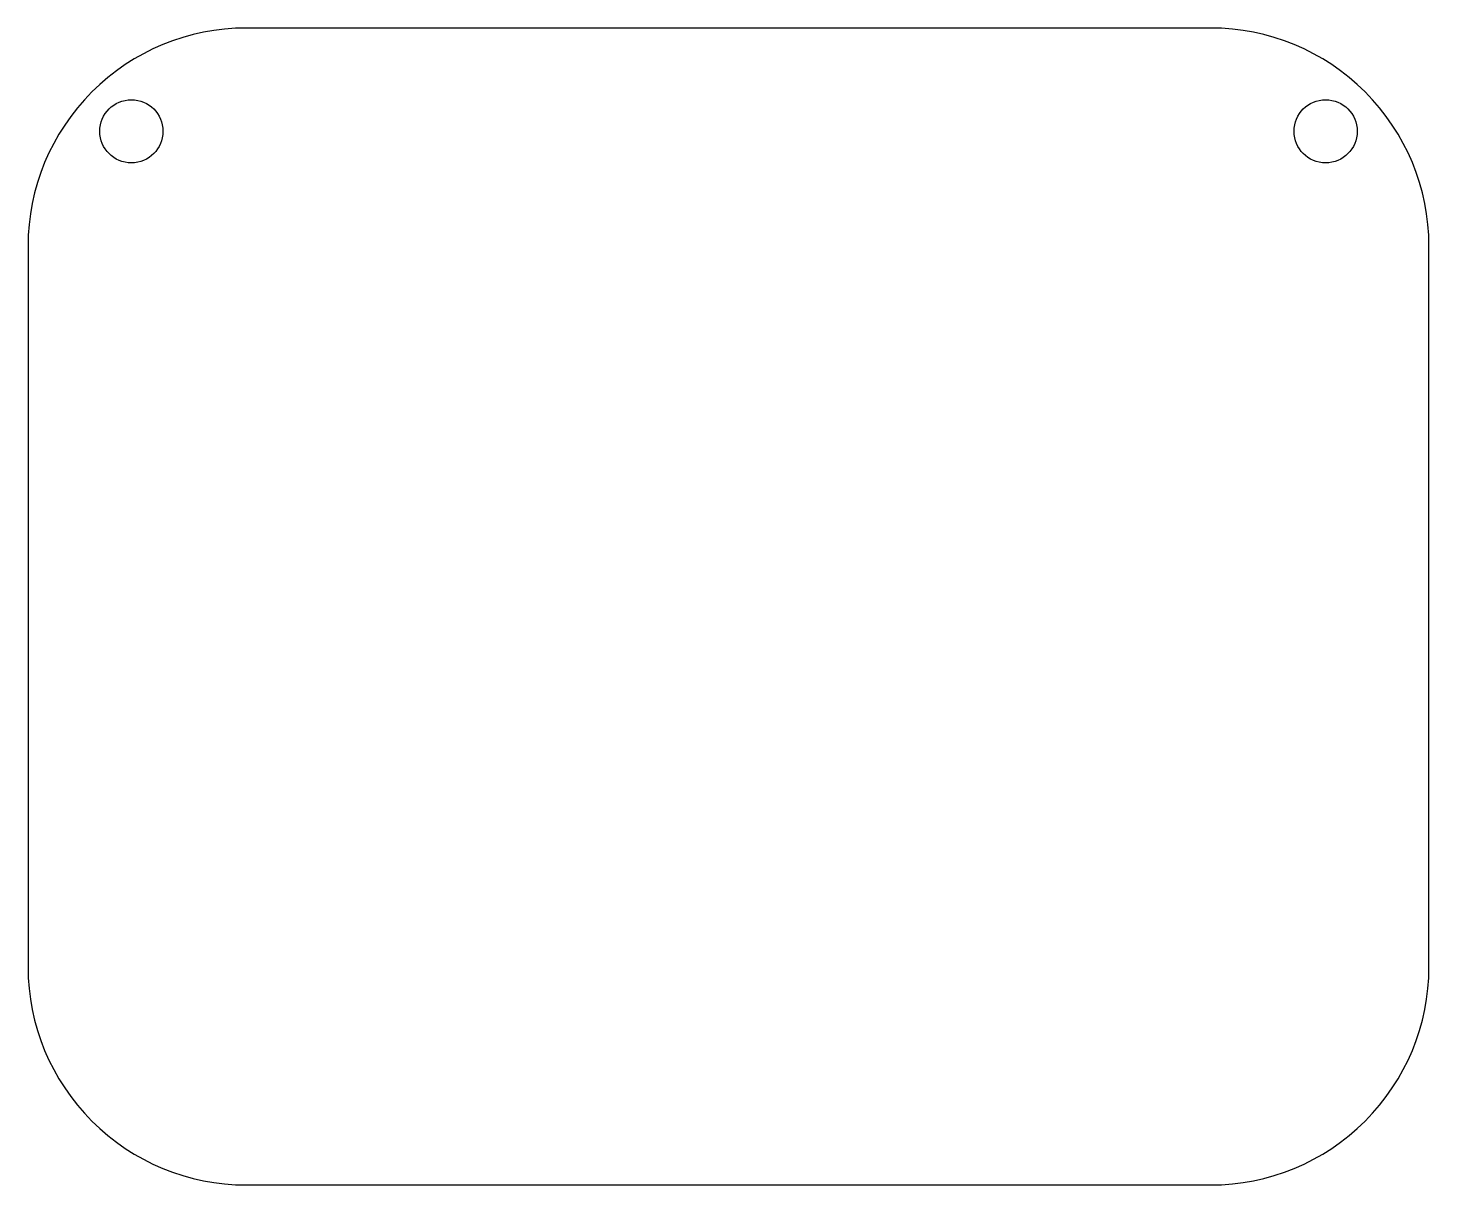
# Model space of a CAD drawing. Header units: millimetres. Extents: x 0.5 to 61.5, y 0.5 to 50.9.
import ezdxf

# ---------------------------------------------------------------- set-up
doc = ezdxf.new("R2010")
doc.units = ezdxf.units.MM

msp = doc.modelspace()

# ---------------------------------------------------------------- linework, layer by layer
msp.add_lwpolyline([(10, 50.9, 0.414214), (0.5, 41.4), (0.5, 10, 0.414214), (10, 0.5), (52, 0.5, 0.414214), (61.5, 10), (61.5, 41.4, 0.414214), (52, 50.9)], format="xyb", close=True)
for centre in [(5, 46.4), (57, 46.4)]:
    msp.add_circle(centre, 1.375)

doc.saveas('drawing.dxf')
